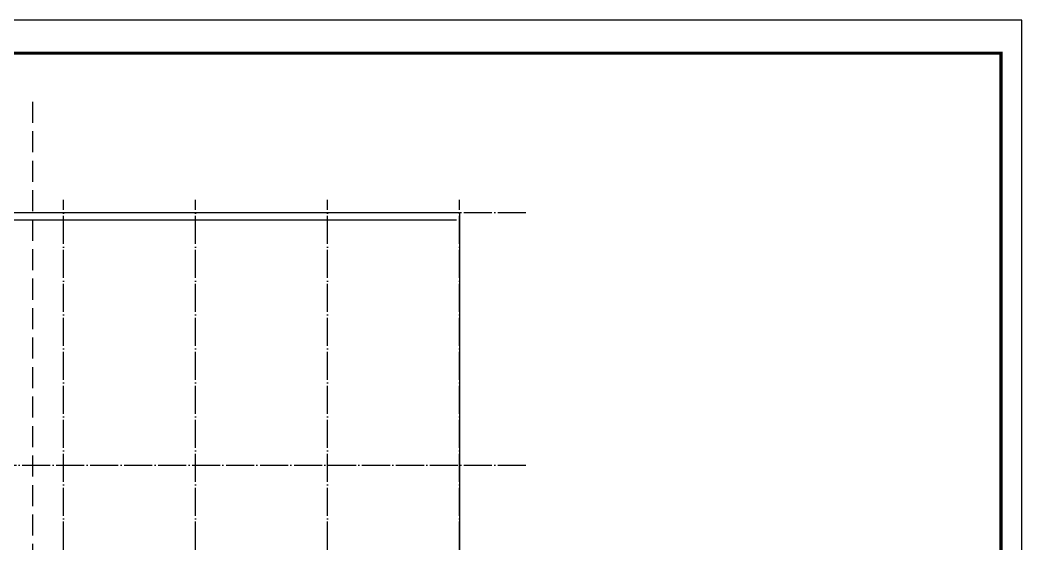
# Model space of a CAD drawing. Extents: x -446699 to 757189, y -606167 to -103070.
# Drawn here: x 199637 to 271007, y -223135 to -185820 of the extents above; entities that cross this region are included whole.
import ezdxf

# ---------------------------------------------------------------- set-up
doc = ezdxf.new("R2010")
doc.units = 0
doc.header["$LTSCALE"] = 1000
doc.header["$MEASUREMENT"] = 0
doc.linetypes.add('DASH', pattern=[0.35, 0.25, -0.1])
doc.linetypes.add('DOTE', pattern=[2.42, 2, -0.2, 0.02, -0.2])
for name, color, linetype in [('DOTE', 1, 'Continuous'), ('PUB_TITLE', 4, 'Continuous'), ('STAIR', 2, 'Continuous')]:
    doc.layers.add(name, color=color, linetype=linetype)

msp = doc.modelspace()

# ---------------------------------------------------------------- linework, layer by layer
at = {"color": 251, "linetype": 'DASH', "ltscale": 6}
msp.add_lwpolyline([(200525.4, -191637.6), (200525.4, -264087.2)], dxfattribs=at)
msp.add_lwpolyline([(136934.1, -199526.4), (230934.1, -199526.4), (230934.1, -253526.4), (136934.1, -253526.4)], close=True)
at = {"layer": 'DOTE', "linetype": 'DOTE'}
for p, q in [((202734.1, -257426.4), (202734.1, -198626.4)), ((212134.1, -257426.4), (212134.1, -198626.4)), ((221534.1, -257426.4), (221534.1, -198626.4)), ((230934.1, -257426.4), (230934.1, -198626.4)), ((132034.1, -199526.4), (235834.1, -199526.4)), ((132034.1, -217526.4), (235834.1, -217526.4))]:
    msp.add_line(p, q, dxfattribs=at)
at = {"layer": 'PUB_TITLE'}
msp.add_lwpolyline([(113357.4, -274919.7), (271007.4, -274919.7), (271007.4, -185819.7), (113357.4, -185819.7)], close=True, dxfattribs=at)
at = {"layer": 'PUB_TITLE', "color": 14}
msp.add_lwpolyline([(113357.4, -274919.7), (271007.4, -274919.7), (271007.4, -185819.7), (113357.4, -185819.7)], close=True, dxfattribs=at)
at = {"layer": 'PUB_TITLE', "color": 14, "const_width": 236}
msp.add_lwpolyline([(119256.6, -272560), (269507.4, -272560), (269507.4, -188179.7), (119256.6, -188179.7)], close=True, dxfattribs=at)
at = {"layer": 'STAIR'}
msp.add_lwpolyline([(230734.1, -200076.4), (137134.1, -200076.4)], dxfattribs=at)

doc.saveas('drawing.dxf')
